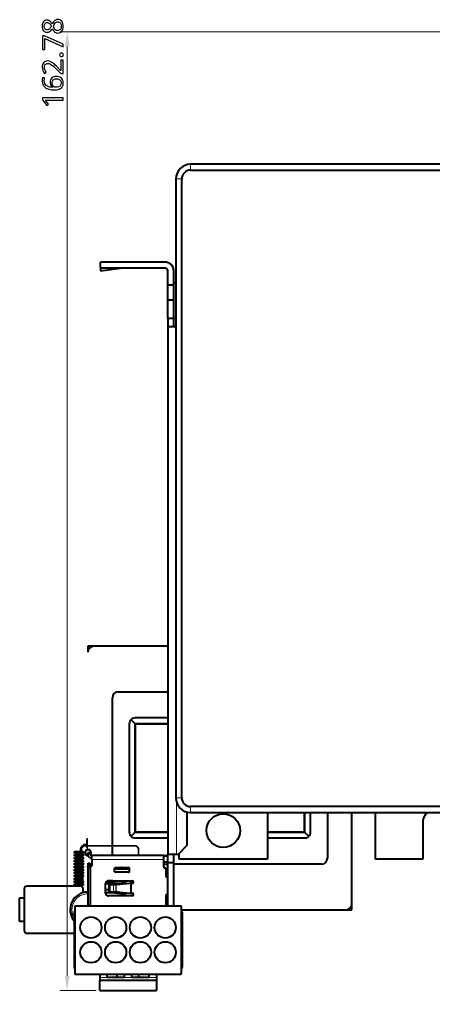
# Model space of a CAD drawing. Header units: millimetres. Extents: x 15 to 307, y 23 to 188.
# Drawn here: x 14.6 to 84.9, y 23.3 to 188.1 of the extents above; entities that cross this region are included whole.
import ezdxf

# ---------------------------------------------------------------- set-up
doc = ezdxf.new("R2010")
doc.units = ezdxf.units.MM
doc.header["$LTSCALE"] = 12.7
for name, color, linetype, lineweight in [('ANNOTATION_TEXT', 7, 'Continuous', 25), ('TANGENT_LINES', 7, 'Continuous', 15), ('Visible', 7, 'Continuous', 40)]:
    doc.layers.add(name, color=color, linetype=linetype, lineweight=lineweight)

msp = doc.modelspace()

# ---------------------------------------------------------------- linework, layer by layer
at = {"layer": 'ANNOTATION_TEXT', "color": 7, "lineweight": 13}
for p, q in [((134.71, 186.05), (21.48, 186.05)), ((22.73, 25.78), (22.73, 183.55)), ((27.63, 23.28), (21.48, 23.28))]:
    msp.add_line(p, q, dxfattribs=at)
at = {"layer": 'ANNOTATION_TEXT', "color": 7, "linetype": 'Continuous'}
for points in [[(18.5, 186.98), (18.51, 186.75), (18.55, 186.55), (18.55, 186.55), (18.62, 186.38), (18.72, 186.22), (18.72, 186.22), (18.84, 186.1), (18.99, 186.01), (18.99, 186.01), (19.15, 185.95), (19.32, 185.94), (19.32, 185.94), (19.46, 185.95), (19.58, 185.97), (19.58, 185.97), (19.7, 186.02), (19.81, 186.08), (19.81, 186.08), (19.91, 186.16), (20.02, 186.27), (20.11, 186.4), (20.21, 186.55), (20.21, 186.55), (20.3, 186.38), (20.39, 186.23), (20.5, 186.11), (20.61, 186), (20.61, 186), (20.73, 185.92), (20.86, 185.87), (20.86, 185.87), (21, 185.84), (21.14, 185.83), (21.14, 185.83), (21.36, 185.84), (21.54, 185.9), (21.54, 185.9), (21.7, 186), (21.84, 186.13), (21.84, 186.13), (21.94, 186.3), (22.02, 186.5), (22.02, 186.5), (22.06, 186.73), (22.08, 186.99), (22.08, 186.99), (22.06, 187.24), (22.01, 187.47), (22.01, 187.47), (21.93, 187.66), (21.82, 187.83), (21.82, 187.83), (21.68, 187.96), (21.52, 188.06), (21.52, 188.06), (21.33, 188.12), (21.13, 188.14), (21.13, 188.14), (20.99, 188.12), (20.86, 188.09), (20.86, 188.09), (20.73, 188.03), (20.61, 187.96), (20.61, 187.96), (20.5, 187.85), (20.4, 187.72), (20.29, 187.55), (20.19, 187.36), (20.19, 187.36), (20.09, 187.52), (20, 187.66), (19.9, 187.77), (19.8, 187.86), (19.8, 187.86), (19.69, 187.93), (19.58, 187.98), (19.58, 187.98), (19.46, 188.01), (19.33, 188.02), (19.33, 188.02), (19.14, 188.01), (18.98, 187.95), (18.98, 187.95), (18.84, 187.86), (18.72, 187.74), (18.72, 187.74), (18.62, 187.58), (18.55, 187.41), (18.55, 187.41), (18.51, 187.2), (18.5, 186.98), (18.5, 186.98)], [(18.84, 186.97), (18.85, 187.11), (18.88, 187.23), (18.88, 187.23), (18.92, 187.34), (18.98, 187.43), (18.98, 187.43), (19.05, 187.5), (19.14, 187.56), (19.14, 187.56), (19.23, 187.59), (19.35, 187.6), (19.35, 187.6), (19.45, 187.59), (19.55, 187.56), (19.55, 187.56), (19.64, 187.52), (19.72, 187.46), (19.72, 187.46), (19.8, 187.38), (19.88, 187.28), (19.95, 187.15), (20.02, 187), (20.02, 187), (19.96, 186.87), (19.91, 186.77), (19.86, 186.68), (19.82, 186.61), (19.82, 186.61), (19.72, 186.5), (19.61, 186.42), (19.61, 186.42), (19.49, 186.38), (19.35, 186.36), (19.35, 186.36), (19.24, 186.37), (19.14, 186.4), (19.14, 186.4), (19.05, 186.45), (18.98, 186.53), (18.98, 186.53), (18.92, 186.62), (18.88, 186.72), (18.88, 186.72), (18.85, 186.84), (18.84, 186.97), (18.84, 186.97)], [(21.15, 186.24), (21.03, 186.25), (20.92, 186.28), (20.92, 186.28), (20.81, 186.33), (20.71, 186.4), (20.71, 186.4), (20.63, 186.49), (20.54, 186.61), (20.46, 186.74), (20.39, 186.91), (20.39, 186.91), (20.47, 187.11), (20.55, 187.28), (20.64, 187.42), (20.72, 187.53), (20.72, 187.53), (20.82, 187.61), (20.92, 187.67), (20.92, 187.67), (21.02, 187.7), (21.13, 187.72), (21.13, 187.72), (21.27, 187.7), (21.39, 187.67), (21.39, 187.67), (21.49, 187.61), (21.58, 187.52), (21.58, 187.52), (21.65, 187.41), (21.7, 187.29), (21.7, 187.29), (21.73, 187.14), (21.74, 186.98), (21.74, 186.98), (21.73, 186.82), (21.7, 186.67), (21.7, 186.67), (21.65, 186.55), (21.58, 186.44), (21.58, 186.44), (21.49, 186.35), (21.39, 186.29), (21.39, 186.29), (21.28, 186.26), (21.15, 186.24), (21.15, 186.24)], [(22.03, 183.46), (22.03, 183.93), (18.88, 185.35), (18.55, 185.35), (18.55, 183.01), (18.94, 183.01), (18.94, 184.89), (22.03, 183.46)], [(21.77, 181.84), (21.91, 181.86), (21.91, 181.86), (21.96, 181.88), (22.01, 181.91), (22.01, 181.91), (22.05, 181.96), (22.08, 182.01), (22.08, 182.01), (22.1, 182.13), (22.1, 182.13), (22.08, 182.26), (22.08, 182.26), (22.05, 182.32), (22.01, 182.36), (22.01, 182.36), (21.91, 182.42), (21.91, 182.42), (21.77, 182.44), (21.77, 182.44), (21.69, 182.44), (21.63, 182.42), (21.63, 182.42), (21.53, 182.36), (21.53, 182.36), (21.46, 182.26), (21.46, 182.26), (21.44, 182.13), (21.44, 182.13), (21.46, 182.01), (21.46, 182.01), (21.53, 181.91), (21.53, 181.91), (21.63, 181.86), (21.63, 181.86), (21.77, 181.84), (21.77, 181.84)], [(22.03, 181.23), (21.64, 181.23), (21.64, 179.47), (21.62, 179.47), (20.9, 180.2), (20.72, 180.38), (20.56, 180.54), (20.42, 180.66), (20.3, 180.76), (20.3, 180.76), (20.08, 180.9), (19.87, 181.01), (19.87, 181.01), (19.65, 181.07), (19.42, 181.09), (19.42, 181.09), (19.22, 181.07), (19.04, 181.02), (19.04, 181.02), (18.88, 180.93), (18.75, 180.81), (18.75, 180.81), (18.64, 180.65), (18.56, 180.47), (18.56, 180.47), (18.51, 180.27), (18.5, 180.04), (18.5, 180.04), (18.52, 179.75), (18.6, 179.48), (18.6, 179.48), (18.73, 179.22), (18.91, 178.97), (18.91, 178.97), (19.19, 179.2), (19.11, 179.31), (19.03, 179.43), (18.98, 179.53), (18.93, 179.63), (18.93, 179.63), (18.88, 179.83), (18.86, 180.04), (18.86, 180.04), (18.87, 180.17), (18.9, 180.29), (18.9, 180.29), (18.95, 180.4), (19.02, 180.49), (19.02, 180.49), (19.1, 180.56), (19.2, 180.61), (19.2, 180.61), (19.32, 180.64), (19.45, 180.65), (19.45, 180.65), (19.64, 180.63), (19.81, 180.58), (19.81, 180.58), (19.98, 180.5), (20.15, 180.39), (20.15, 180.39), (20.26, 180.3), (20.39, 180.18), (20.56, 180.03), (20.75, 179.84), (20.75, 179.84), (21.67, 178.93), (22.03, 178.93), (22.03, 181.23)], [(20.54, 176.17), (20.77, 176.18), (20.99, 176.21), (21.19, 176.25), (21.37, 176.32), (21.37, 176.32), (21.53, 176.4), (21.68, 176.49), (21.68, 176.49), (21.8, 176.6), (21.9, 176.73), (21.9, 176.73), (21.98, 176.87), (22.03, 177.02), (22.03, 177.02), (22.07, 177.18), (22.08, 177.36), (22.08, 177.36), (22.06, 177.6), (22, 177.81), (22, 177.81), (21.9, 178), (21.76, 178.17), (21.76, 178.17), (21.59, 178.3), (21.39, 178.39), (21.39, 178.39), (21.17, 178.45), (20.91, 178.47), (20.91, 178.47), (20.68, 178.45), (20.47, 178.4), (20.47, 178.4), (20.29, 178.31), (20.14, 178.2), (20.14, 178.2), (20.01, 178.05), (19.92, 177.87), (19.92, 177.87), (19.87, 177.68), (19.85, 177.45), (19.85, 177.45), (19.86, 177.32), (19.88, 177.19), (19.91, 177.07), (19.95, 176.97), (19.95, 176.97), (20.01, 176.87), (20.08, 176.78), (20.08, 176.78), (20.16, 176.7), (20.26, 176.63), (20.26, 176.63), (20.26, 176.6), (20.08, 176.61), (19.92, 176.63), (19.77, 176.66), (19.63, 176.7), (19.63, 176.7), (19.5, 176.74), (19.38, 176.79), (19.28, 176.86), (19.19, 176.92), (19.19, 176.92), (19.04, 177.09), (18.93, 177.28), (18.93, 177.28), (18.87, 177.51), (18.85, 177.78), (18.85, 177.78), (18.86, 178), (18.91, 178.2), (18.91, 178.2), (18.54, 178.2), (18.52, 178.11), (18.51, 178.01), (18.5, 177.9), (18.5, 177.77), (18.5, 177.77), (18.5, 177.57), (18.53, 177.39), (18.57, 177.22), (18.62, 177.07), (18.62, 177.07), (18.7, 176.92), (18.78, 176.79), (18.89, 176.67), (19.01, 176.57), (19.01, 176.57), (19.14, 176.48), (19.3, 176.39), (19.46, 176.33), (19.65, 176.27), (19.65, 176.27), (19.85, 176.23), (20.06, 176.2), (20.29, 176.18), (20.54, 176.17), (20.54, 176.17)], [(21.72, 177.35), (21.71, 177.25), (21.69, 177.15), (21.69, 177.15), (21.65, 177.05), (21.6, 176.97), (21.6, 176.97), (21.53, 176.88), (21.46, 176.81), (21.46, 176.81), (21.37, 176.75), (21.27, 176.7), (21.27, 176.7), (21.06, 176.63), (20.82, 176.61), (20.82, 176.61), (20.66, 176.63), (20.66, 176.63), (20.51, 176.71), (20.51, 176.71), (20.37, 176.83), (20.27, 176.98), (20.27, 176.98), (20.21, 177.17), (20.19, 177.37), (20.19, 177.37), (20.2, 177.52), (20.23, 177.65), (20.23, 177.65), (20.29, 177.77), (20.37, 177.87), (20.37, 177.87), (20.48, 177.94), (20.6, 178), (20.6, 178), (20.74, 178.03), (20.91, 178.04), (20.91, 178.04), (21.09, 178.03), (21.25, 178), (21.25, 178), (21.39, 177.94), (21.51, 177.86), (21.51, 177.86), (21.6, 177.76), (21.67, 177.64), (21.67, 177.64), (21.71, 177.51), (21.72, 177.35), (21.72, 177.35)], [(22.03, 174.84), (18.55, 174.84), (18.55, 174.49), (19.28, 173.54), (19.57, 173.77), (19.34, 174.05), (19.13, 174.3), (19.13, 174.3), (18.99, 174.44), (18.99, 174.44), (19.28, 174.43), (19.59, 174.42), (19.59, 174.42), (22.03, 174.42), (22.03, 174.84)]]:
    msp.add_lwpolyline(points, close=True, dxfattribs=at)
at = {"layer": 'ANNOTATION_TEXT', "color": 7}
for points in [[(23.14, 183.55), (22.31, 183.55), (22.73, 186.05)], [(22.31, 25.78), (23.14, 25.78), (22.73, 23.28)]]:
    msp.add_solid(points, dxfattribs=at)
at = {"layer": 'TANGENT_LINES'}
for p, q in [((43.67, 163.55), (43.67, 162.55)), ((41.17, 161.05), (42.17, 161.05)), ((41.17, 56), (42.17, 56)), ((41.3, 46.46), (41.3, 55.22)), ((43.67, 53.5), (43.67, 54.5)), ((25.35, 47.85), (25.15, 47.64)), ((25.35, 47.85), (25.35, 47.86)), ((25.42, 47.78), (25.35, 47.85)), ((25.69, 47.99), (25.69, 48)), ((25.69, 47.89), (25.69, 47.99)), ((26.24, 47.99), (25.69, 47.99)), ((25.69, 47.89), (34.28, 47.89)), ((25.69, 47.79), (25.69, 47.89)), ((26.13, 48.14), (26.11, 48.14)), ((26.13, 49.02), (26.13, 48.61)), ((26.13, 48.61), (26.24, 48.61)), ((26.13, 48.61), (26.13, 48.43)), ((26.13, 48.43), (26.24, 48.43)), ((26.13, 48.43), (26.13, 48.33)), ((26.13, 48.33), (26.24, 48.33)), ((26.13, 48.33), (26.13, 48.14)), ((26.13, 48.14), (26.24, 48.14)), ((26.13, 48.14), (26.13, 47.46)), ((34.28, 47.89), (34.28, 47.99)), ((34.28, 47.79), (34.28, 47.89)), ((34.55, 47.78), (34.62, 47.85)), ((24.39, 46.86), (23.98, 46.86)), ((23.98, 46.65), (24.39, 46.65)), ((24.39, 46.36), (23.98, 46.36)), ((24.39, 46.65), (24.39, 46.86)), ((24.57, 46.86), (24.39, 46.86)), ((24.39, 46.65), (24.57, 46.65)), ((24.39, 46.15), (24.39, 46.36)), ((24.57, 46.36), (24.39, 46.36)), ((24.66, 46.86), (24.57, 46.86)), ((24.57, 46.65), (24.57, 46.86)), ((24.57, 46.65), (24.66, 46.65)), ((24.57, 46.15), (24.57, 46.36)), ((24.66, 46.36), (24.57, 46.36)), ((24.66, 46.65), (24.66, 46.86)), ((24.86, 46.86), (24.66, 46.86)), ((24.66, 46.65), (24.86, 46.65)), ((24.66, 46.15), (24.66, 46.36)), ((24.86, 46.36), (24.66, 46.36)), ((24.86, 46.88), (24.86, 46.86)), ((25.51, 46.86), (24.86, 46.86)), ((24.86, 46.65), (24.86, 46.86)), ((24.86, 46.65), (25.51, 46.65)), ((24.86, 46.65), (24.86, 46.63)), ((24.86, 46.38), (24.86, 46.36)), ((24.86, 46.15), (24.86, 46.36)), ((25.51, 46.36), (24.86, 46.36)), ((25.01, 47.3), (25, 47.3)), ((25.01, 47.3), (25.01, 41)), ((25.1, 47.3), (25.01, 47.3)), ((25.1, 40.98), (25.1, 47.3)), ((25.2, 47.3), (25.1, 47.3)), ((25.15, 47.64), (25.14, 47.65)), ((25.22, 47.57), (25.15, 47.64)), ((25.2, 47.3), (25.2, 40.92)), ((25.22, 47.57), (25.42, 47.78)), ((25.29, 47.5), (25.22, 47.57)), ((25.49, 47.71), (25.29, 47.5)), ((25.49, 47.71), (25.42, 47.78)), ((34.28, 47.79), (25.69, 47.79)), ((26.64, 46.37), (26.24, 46.37)), ((34.55, 47.78), (34.48, 47.71)), ((34.69, 47.5), (34.48, 47.71)), ((34.55, 47.78), (34.76, 47.57)), ((34.76, 47.57), (34.69, 47.5)), ((34.76, 47.57), (34.83, 47.64)), ((34.77, 46.21), (34.77, 47.3)), ((34.87, 47.3), (34.77, 47.3)), ((34.87, 47.3), (34.97, 47.3)), ((34.87, 47.3), (34.87, 46.21)), ((23.98, 46.15), (24.39, 46.15)), ((24.39, 45.86), (23.98, 45.86)), ((23.98, 45.65), (24.39, 45.65)), ((24.39, 45.36), (23.98, 45.36)), ((23.98, 45.15), (24.39, 45.15)), ((24.39, 44.86), (23.98, 44.86)), ((23.98, 44.65), (24.39, 44.65)), ((24.39, 46.15), (24.57, 46.15)), ((24.39, 45.65), (24.39, 45.86)), ((24.57, 45.86), (24.39, 45.86)), ((24.39, 45.65), (24.57, 45.65)), ((24.39, 45.15), (24.39, 45.36)), ((24.57, 45.36), (24.39, 45.36)), ((24.39, 45.15), (24.57, 45.15)), ((24.39, 44.65), (24.39, 44.86)), ((24.57, 44.86), (24.39, 44.86)), ((24.39, 44.65), (24.57, 44.65)), ((24.57, 46.15), (24.66, 46.15)), ((24.66, 45.86), (24.57, 45.86)), ((24.57, 45.65), (24.57, 45.86)), ((24.57, 45.65), (24.66, 45.65)), ((24.57, 45.15), (24.57, 45.36)), ((24.66, 45.36), (24.57, 45.36)), ((24.57, 45.15), (24.66, 45.15)), ((24.66, 44.86), (24.57, 44.86)), ((24.57, 44.65), (24.57, 44.86)), ((24.57, 44.65), (24.66, 44.65)), ((24.66, 46.15), (24.86, 46.15)), ((24.66, 45.65), (24.66, 45.86)), ((24.86, 45.86), (24.66, 45.86)), ((24.66, 45.65), (24.86, 45.65)), ((24.66, 45.15), (24.66, 45.36)), ((24.86, 45.36), (24.66, 45.36)), ((24.66, 45.15), (24.86, 45.15)), ((24.66, 44.65), (24.66, 44.86)), ((24.86, 44.86), (24.66, 44.86)), ((24.66, 44.65), (24.86, 44.65)), ((24.86, 46.15), (25.51, 46.15)), ((24.86, 46.15), (24.86, 46.13)), ((24.86, 45.88), (24.86, 45.86)), ((24.86, 45.65), (24.86, 45.86)), ((25.51, 45.86), (24.86, 45.86)), ((24.86, 45.65), (25.51, 45.65)), ((24.86, 45.65), (24.86, 45.63)), ((24.86, 45.38), (24.86, 45.36)), ((24.86, 45.15), (24.86, 45.36)), ((25.51, 45.36), (24.86, 45.36)), ((24.86, 45.15), (25.51, 45.15)), ((24.86, 45.15), (24.86, 45.13)), ((24.86, 44.88), (24.86, 44.86)), ((24.86, 44.65), (24.86, 44.86)), ((25.51, 44.86), (24.86, 44.86)), ((24.86, 44.65), (25.51, 44.65)), ((24.86, 44.65), (24.86, 44.63)), ((26.94, 44.79), (26.27, 44.79)), ((39.13, 45.51), (26.94, 45.51)), ((24.39, 44.36), (23.98, 44.36)), ((23.98, 44.15), (24.39, 44.15)), ((24.39, 43.86), (23.98, 43.86)), ((23.98, 43.65), (24.39, 43.65)), ((24.39, 43.36), (23.98, 43.36)), ((23.98, 43.15), (24.39, 43.15)), ((24.39, 42.86), (23.98, 42.86)), ((24.39, 44.15), (24.39, 44.36)), ((24.57, 44.36), (24.39, 44.36)), ((24.39, 44.15), (24.57, 44.15)), ((24.39, 43.65), (24.39, 43.86)), ((24.57, 43.86), (24.39, 43.86)), ((24.39, 43.65), (24.57, 43.65)), ((24.39, 43.15), (24.39, 43.36)), ((24.57, 43.36), (24.39, 43.36)), ((24.39, 43.15), (24.57, 43.15)), ((24.39, 42.65), (24.39, 42.86)), ((24.57, 42.86), (24.39, 42.86)), ((24.94, 44.47), (24.53, 44.47)), ((24.57, 44.15), (24.57, 44.36)), ((24.66, 44.36), (24.57, 44.36)), ((24.57, 44.15), (24.66, 44.15)), ((24.57, 43.65), (24.57, 43.86)), ((24.66, 43.86), (24.57, 43.86)), ((24.57, 43.65), (24.66, 43.65)), ((24.57, 43.15), (24.57, 43.36)), ((24.66, 43.36), (24.57, 43.36)), ((24.57, 43.15), (24.66, 43.15)), ((24.66, 42.86), (24.57, 42.86)), ((24.57, 42.65), (24.57, 42.86)), ((24.66, 44.15), (24.66, 44.36)), ((24.86, 44.36), (24.66, 44.36)), ((24.66, 44.15), (24.86, 44.15)), ((24.66, 43.65), (24.66, 43.86)), ((24.86, 43.86), (24.66, 43.86)), ((24.66, 43.65), (24.86, 43.65)), ((24.66, 43.15), (24.66, 43.36)), ((24.86, 43.36), (24.66, 43.36)), ((24.66, 43.15), (24.86, 43.15)), ((24.66, 42.65), (24.66, 42.86)), ((24.86, 42.86), (24.66, 42.86)), ((24.86, 44.38), (24.86, 44.36)), ((24.86, 44.15), (24.86, 44.36)), ((25.51, 44.36), (24.86, 44.36)), ((24.86, 44.15), (25.51, 44.15)), ((24.86, 44.15), (24.86, 44.13)), ((24.86, 43.88), (24.86, 43.86)), ((24.86, 43.65), (24.86, 43.86)), ((25.51, 43.86), (24.86, 43.86)), ((24.86, 43.65), (25.51, 43.65)), ((24.86, 43.65), (24.86, 43.63)), ((24.86, 43.38), (24.86, 43.36)), ((24.86, 43.15), (24.86, 43.36)), ((25.51, 43.36), (24.86, 43.36)), ((24.86, 43.15), (25.51, 43.15)), ((24.86, 43.15), (24.86, 43.13)), ((24.86, 42.88), (24.86, 42.86)), ((24.86, 42.65), (24.86, 42.86)), ((25.51, 42.86), (24.86, 42.86)), ((25, 44.47), (24.94, 44.47)), ((24.94, 44.38), (24.94, 44.47)), ((24.94, 43.38), (24.94, 43.63)), ((26.24, 44.11), (26.64, 44.11)), ((26.74, 44.41), (26.74, 37.68)), ((32.32, 43.92), (32.32, 44.16)), ((23.98, 42.65), (24.39, 42.65)), ((24.39, 42.36), (23.98, 42.36)), ((23.98, 42.15), (24.39, 42.15)), ((24.39, 41.86), (23.98, 41.86)), ((23.98, 41.65), (24.39, 41.65)), ((24.39, 41.36), (23.98, 41.36)), ((24.39, 42.65), (24.57, 42.65)), ((24.39, 42.15), (24.39, 42.36)), ((24.57, 42.36), (24.39, 42.36)), ((24.39, 42.15), (24.57, 42.15)), ((24.39, 41.65), (24.39, 41.86)), ((24.57, 41.86), (24.39, 41.86)), ((24.39, 41.65), (24.57, 41.65)), ((24.39, 41.15), (24.39, 41.36)), ((24.57, 41.36), (24.39, 41.36)), ((24.53, 42.54), (24.94, 42.54)), ((24.94, 42.07), (24.53, 42.07)), ((24.57, 42.65), (24.66, 42.65)), ((24.66, 42.36), (24.57, 42.36)), ((24.57, 42.15), (24.57, 42.36)), ((24.57, 42.15), (24.66, 42.15)), ((24.66, 41.86), (24.57, 41.86)), ((24.57, 41.65), (24.57, 41.86)), ((24.57, 41.65), (24.66, 41.65)), ((24.66, 41.36), (24.57, 41.36)), ((24.57, 41.15), (24.57, 41.36)), ((24.66, 42.65), (24.86, 42.65)), ((24.66, 42.15), (24.66, 42.36)), ((24.86, 42.36), (24.66, 42.36)), ((24.66, 42.15), (24.86, 42.15)), ((24.66, 41.65), (24.66, 41.86)), ((24.86, 41.86), (24.66, 41.86)), ((24.66, 41.65), (24.86, 41.65)), ((24.66, 41.15), (24.66, 41.36)), ((24.86, 41.36), (24.66, 41.36)), ((24.86, 42.65), (25.51, 42.65)), ((24.86, 42.65), (24.86, 42.63)), ((24.86, 42.38), (24.86, 42.36)), ((24.86, 42.15), (24.86, 42.36)), ((25.51, 42.36), (24.86, 42.36)), ((24.86, 42.15), (25.51, 42.15)), ((24.86, 42.15), (24.86, 42.13)), ((24.86, 41.88), (24.86, 41.86)), ((24.86, 41.65), (24.86, 41.86)), ((25.51, 41.86), (24.86, 41.86)), ((24.86, 41.65), (25.51, 41.65)), ((24.86, 41.65), (24.86, 41.63)), ((24.86, 41.38), (24.86, 41.36)), ((24.86, 41.15), (24.86, 41.36)), ((25.51, 41.36), (24.86, 41.36)), ((24.94, 42.54), (24.94, 42.63)), ((24.94, 42.54), (25, 42.54)), ((25, 42.07), (24.94, 42.07)), ((24.94, 41.88), (24.94, 42.07)), ((29.27, 41.42), (29.27, 40.42)), ((30.59, 40.04), (30.59, 41.24)), ((30.96, 41.24), (30.96, 40.04)), ((31.05, 41.25), (31.05, 40.04)), ((23.98, 41.15), (24.39, 41.15)), ((24.39, 41.15), (24.57, 41.15)), ((24.57, 41.15), (24.66, 41.15)), ((24.66, 41.15), (24.86, 41.15)), ((24.86, 41.15), (25.51, 41.15)), ((24.86, 41.15), (24.86, 41.13)), ((24.94, 41.01), (24.94, 41.13)), ((31.08, 40.03), (31.08, 40.04)), ((29.46, 25.51), (28.26, 25.51)), ((33.66, 25.51), (32.46, 25.51)), ((37.86, 25.51), (36.66, 25.51))]:
    msp.add_line(p, q, dxfattribs=at)
for centre, radius, start, end in [((25.69, 47.51), 0.482, 90, 135), ((25.49, 47.3), 0.482, 135, 180), ((26.24, 37.01), 2.7, 90, 210.3787)]:
    msp.add_arc(centre, radius, start, end, dxfattribs=at)
for centre, major_axis, ratio, start_param, end_param in [((26.13, 48.61), (0.02, 0), 0.087156, 1.570796, 3.141593), ((26.13, 48.41), (0.02, 0), 0.976671, 1.570796, 3.141593), ((26.13, 48.31), (0.02, 0), 0.976671, 1.570796, 3.141593), ((24.39, 46.86), (0, 0.02), 0.087156, 0, 1.570796), ((24.39, 46.65), (0, 0.02), 0.087156, 1.570796, 3.141593), ((24.39, 46.36), (0, 0.02), 0.087156, 0, 1.570796), ((24.58, 46.86), (0, 0.02), 0.976671, 0, 1.570796), ((24.58, 46.65), (0, 0.02), 0.976671, 1.570796, 3.141593), ((24.58, 46.36), (0, 0.02), 0.976671, 0, 1.570796), ((24.68, 46.86), (0, 0.02), 0.976671, 0, 1.570796), ((24.68, 46.65), (0, 0.02), 0.976671, 1.570796, 3.141593), ((24.68, 46.36), (0, 0.02), 0.976671, 0, 1.570796), ((24.39, 46.15), (0, 0.02), 0.087156, 1.570796, 3.141593), ((24.39, 45.86), (0, 0.02), 0.087156, 0, 1.570796), ((24.39, 45.65), (0, 0.02), 0.087156, 1.570796, 3.141593), ((24.39, 45.36), (0, 0.02), 0.087156, 0, 1.570796), ((24.39, 45.15), (0, 0.02), 0.087156, 1.570796, 3.141593), ((24.39, 44.86), (0, 0.02), 0.087156, 0, 1.570796), ((24.39, 44.65), (0, 0.02), 0.087156, 1.570796, 3.141593), ((24.58, 46.15), (0, 0.02), 0.976671, 1.570796, 3.141593), ((24.58, 45.86), (0, 0.02), 0.976671, 0, 1.570796), ((24.58, 45.65), (0, 0.02), 0.976671, 1.570796, 3.141593), ((24.58, 45.36), (0, 0.02), 0.976671, 0, 1.570796), ((24.58, 45.15), (0, 0.02), 0.976671, 1.570796, 3.141593), ((24.58, 44.86), (0, 0.02), 0.976671, 0, 1.570796), ((24.58, 44.65), (0, 0.02), 0.976671, 1.570796, 3.141593), ((24.68, 46.15), (0, 0.02), 0.976671, 1.570796, 3.141593), ((24.68, 45.86), (0, 0.02), 0.976671, 0, 1.570796), ((24.68, 45.65), (0, 0.02), 0.976671, 1.570796, 3.141593), ((24.68, 45.36), (0, 0.02), 0.976671, 0, 1.570796), ((24.68, 45.15), (0, 0.02), 0.976671, 1.570796, 3.141593), ((24.68, 44.86), (0, 0.02), 0.976671, 0, 1.570796), ((24.68, 44.65), (0, 0.02), 0.976671, 1.570796, 3.141593), ((24.39, 44.36), (0, 0.02), 0.087156, 0, 1.570796), ((24.39, 44.15), (0, 0.02), 0.087156, 1.570796, 3.141593), ((24.39, 43.86), (0, 0.02), 0.087156, 0, 1.570796), ((24.39, 43.65), (0, 0.02), 0.087156, 1.570796, 3.141593), ((24.39, 43.36), (0, 0.02), 0.087156, 0, 1.570796), ((24.39, 43.15), (0, 0.02), 0.087156, 1.570796, 3.141593), ((24.39, 42.86), (0, 0.02), 0.087156, 0, 1.570796), ((24.58, 44.36), (0, 0.02), 0.976671, 0, 1.570796), ((24.58, 44.15), (0, 0.02), 0.976671, 1.570796, 3.141593), ((24.58, 43.86), (0, 0.02), 0.976671, 0, 1.570796), ((24.58, 43.65), (0, 0.02), 0.976671, 1.570796, 3.141593), ((24.58, 43.36), (0, 0.02), 0.976671, 0, 1.570796), ((24.58, 43.15), (0, 0.02), 0.976671, 1.570796, 3.141593), ((24.58, 42.86), (0, 0.02), 0.976671, 0, 1.570796), ((24.68, 44.36), (0, 0.02), 0.976671, 0, 1.570796), ((24.68, 44.15), (0, 0.02), 0.976671, 1.570796, 3.141593), ((24.68, 43.86), (0, 0.02), 0.976671, 0, 1.570796), ((24.68, 43.65), (0, 0.02), 0.976671, 1.570796, 3.141593), ((24.68, 43.36), (0, 0.02), 0.976671, 0, 1.570796), ((24.68, 43.15), (0, 0.02), 0.976671, 1.570796, 3.141593), ((24.68, 42.86), (0, 0.02), 0.976671, 0, 1.570796), ((24.94, 44.47), (0, 0.02), 0.087156, 0, 1.570796), ((24.94, 44.14), (0, 0.02), 0.087156, 2.094395, 3.141593), ((24.94, 42.87), (0, 0.02), 0.087156, 0, 1.047198), ((24.39, 42.65), (0, 0.02), 0.087156, 1.570796, 3.141593), ((24.39, 42.36), (0, 0.02), 0.087156, 0, 1.570796), ((24.39, 42.15), (0, 0.02), 0.087156, 1.570796, 3.141593), ((24.39, 41.86), (0, 0.02), 0.087156, 0, 1.570796), ((24.39, 41.65), (0, 0.02), 0.087156, 1.570796, 3.141593), ((24.39, 41.36), (0, 0.02), 0.087156, 0, 1.570796), ((24.58, 42.65), (0, 0.02), 0.976671, 1.570796, 3.141593), ((24.58, 42.36), (0, 0.02), 0.976671, 0, 1.570796), ((24.58, 42.15), (0, 0.02), 0.976671, 1.570796, 3.141593), ((24.58, 41.86), (0, 0.02), 0.976671, 0, 1.570796), ((24.58, 41.65), (0, 0.02), 0.976671, 1.570796, 3.141593), ((24.58, 41.36), (0, 0.02), 0.976671, 0, 1.570796), ((24.68, 42.65), (0, 0.02), 0.976671, 1.570796, 3.141593), ((24.68, 42.36), (0, 0.02), 0.976671, 0, 1.570796), ((24.68, 42.15), (0, 0.02), 0.976671, 1.570796, 3.141593), ((24.68, 41.86), (0, 0.02), 0.976671, 0, 1.570796), ((24.68, 41.65), (0, 0.02), 0.976671, 1.570796, 3.141593), ((24.68, 41.36), (0, 0.02), 0.976671, 0, 1.570796), ((24.94, 42.54), (0, 0.02), 0.087156, 1.570796, 3.141593), ((24.94, 42.07), (0, 0.02), 0.087156, 0, 1.570796), ((24.39, 41.15), (0, 0.02), 0.087156, 1.570796, 3.141593), ((24.58, 41.15), (0, 0.02), 0.976671, 1.570796, 3.141593), ((24.68, 41.15), (0, 0.02), 0.976671, 1.570796, 3.141593)]:
    msp.add_ellipse(centre, major_axis=major_axis, ratio=ratio, start_param=start_param, end_param=end_param, dxfattribs=at)
for points, knots in [([(25.42, 47.78), (25.43, 47.79), (25.46, 47.81), (25.52, 47.86), (25.65, 47.89), (25.68, 47.89), (25.69, 47.89)], [0, 0, 0, 0, 0.203569, 0.469058, 0.804642, 1, 1, 1, 1]), ([(34.28, 47.89), (34.29, 47.89), (34.33, 47.89), (34.41, 47.88), (34.52, 47.81), (34.54, 47.79), (34.55, 47.78)], [0, 0, 0, 0, 0.203569, 0.469058, 0.804642, 1, 1, 1, 1]), ([(25.1, 47.3), (25.11, 47.32), (25.11, 47.35), (25.12, 47.43), (25.18, 47.54), (25.21, 47.56), (25.22, 47.57)], [0, 0, 0, 0, 0.203569, 0.469058, 0.804642, 1, 1, 1, 1]), ([(25.29, 47.5), (25.28, 47.5), (25.26, 47.48), (25.21, 47.4), (25.2, 47.34), (25.2, 47.31), (25.2, 47.3)], [0, 0, 0, 0, 0.195358, 0.530942, 0.796431, 1, 1, 1, 1]), ([(25.69, 47.79), (25.68, 47.79), (25.66, 47.79), (25.57, 47.77), (25.52, 47.74), (25.5, 47.72), (25.49, 47.71)], [0, 0, 0, 0, 0.195358, 0.530942, 0.796431, 1, 1, 1, 1]), ([(34.48, 47.71), (34.47, 47.72), (34.46, 47.73), (34.37, 47.78), (34.32, 47.79), (34.29, 47.79), (34.28, 47.79)], [0, 0, 0, 0, 0.195358, 0.530942, 0.796431, 1, 1, 1, 1]), ([(34.77, 47.3), (34.77, 47.33), (34.76, 47.37), (34.75, 47.43), (34.71, 47.48), (34.69, 47.5)], [0, 0, 0, 0, 0.321276, 0.621852, 1, 1, 1, 1]), ([(34.76, 47.57), (34.79, 47.54), (34.84, 47.47), (34.86, 47.39), (34.87, 47.33), (34.87, 47.3)], [0, 0, 0, 0, 0.378148, 0.678724, 1, 1, 1, 1])]:
    msp.add_open_spline(points, degree=3, knots=knots, dxfattribs=at)
at = {"layer": 'Visible'}
for p, q in [((109.05, 163.55), (43.67, 163.55)), ((43.67, 162.55), (109.05, 162.55)), ((41.17, 161.05), (41.17, 56)), ((42.17, 56), (42.17, 161.05)), ((39.3, 146.95), (28.37, 146.95)), ((28.37, 145.95), (28.37, 146.95)), ((28.37, 145.95), (28.37, 145.44)), ((28.37, 145.44), (32.18, 145.95)), ((28.37, 145.95), (39.3, 145.95)), ((39.8, 143.01), (39.8, 145.45)), ((40.8, 143.01), (40.8, 145.45)), ((40.8, 143.01), (39.8, 143.01)), ((39.8, 140.47), (39.8, 143.01)), ((41.17, 143.39), (40.8, 143.39)), ((40.8, 140.47), (40.8, 143.01)), ((40.8, 140.47), (39.8, 140.47)), ((39.8, 137.44), (39.8, 140.47)), ((40.8, 137.44), (40.8, 140.47)), ((39.8, 137.44), (40.8, 137.44)), ((39.8, 137.44), (39.8, 135.98)), ((40.8, 137.44), (41.17, 137.44)), ((40.8, 135.98), (40.8, 137.44)), ((39.8, 135.98), (39.8, 46.42)), ((41.17, 135.94), (39.82, 135.94)), ((26.24, 81.72), (26.24, 80.72)), ((27.24, 81.72), (26.24, 81.72)), ((39.8, 81.72), (27.24, 81.72)), ((30.4, 46.21), (30.4, 72.99)), ((31.4, 73.99), (39.8, 73.99)), ((34.26, 68.55), (33.56, 69.26)), ((39.8, 69.55), (34.26, 69.55)), ((33.26, 68.55), (33.26, 50.18)), ((34.26, 68.55), (39.8, 68.55)), ((34.26, 50.18), (34.26, 68.55)), ((39.8, 68.55), (34.26, 68.55)), ((34.26, 68.55), (34.26, 50.18)), ((109.05, 54.5), (43.67, 54.5)), ((43.1, 47.96), (43.1, 53.57)), ((43.67, 53.5), (109.05, 53.5)), ((56.7, 53.5), (56.7, 45.59)), ((63.01, 53.5), (63.01, 50.18)), ((63.01, 50.18), (63.01, 53.5)), ((64.01, 50.18), (64.01, 53.5)), ((66.87, 53.5), (66.87, 45.74)), ((71.04, 38.01), (71.04, 53.5)), ((75.05, 45.59), (75.05, 53.5)), ((83.05, 52.01), (83.05, 45.59)), ((34.26, 50.18), (33.56, 49.47)), ((39.8, 50.18), (34.26, 50.18)), ((34.26, 50.18), (39.8, 50.18)), ((63.01, 50.18), (56.7, 50.18)), ((56.7, 50.18), (63.01, 50.18)), ((63.01, 50.18), (63.72, 49.47)), ((25.35, 47.86), (25.14, 47.65)), ((26.11, 48), (25.69, 48)), ((26.11, 48.61), (26.11, 49.02)), ((26.11, 48.41), (26.11, 48.61)), ((26.11, 48.31), (26.11, 48.41)), ((26.11, 48.14), (26.11, 48.31)), ((26.11, 47.46), (26.11, 48.14)), ((26.13, 49.02), (26.24, 49.02)), ((34.26, 49.18), (39.8, 49.18)), ((43.1, 47.96), (41.6, 46.46)), ((56.7, 49.18), (63.01, 49.18)), ((23.98, 46.88), (24.39, 46.88)), ((23.98, 46.65), (23.98, 46.86)), ((24.39, 46.63), (23.98, 46.63)), ((23.98, 46.38), (24.39, 46.38)), ((23.98, 46.15), (23.98, 46.36)), ((24.39, 46.88), (24.58, 46.88)), ((24.58, 46.63), (24.39, 46.63)), ((24.39, 46.38), (24.58, 46.38)), ((24.58, 46.88), (24.68, 46.88)), ((24.68, 46.63), (24.58, 46.63)), ((24.58, 46.38), (24.68, 46.38)), ((24.68, 46.88), (24.86, 46.88)), ((24.86, 46.63), (24.68, 46.63)), ((24.68, 46.38), (24.86, 46.38)), ((24.86, 46.88), (25.51, 46.88)), ((25.51, 46.63), (24.86, 46.63)), ((24.86, 46.38), (25.51, 46.38)), ((25, 47.3), (25, 46.88)), ((25, 46.63), (25, 46.38)), ((25.51, 46.86), (25.51, 46.88)), ((25.51, 46.65), (25.51, 46.86)), ((25.51, 46.63), (25.51, 46.65)), ((25.51, 46.36), (25.51, 46.38)), ((25.51, 46.15), (25.51, 46.36)), ((26.11, 47.46), (26.13, 47.46)), ((26.13, 47.46), (26.24, 47.46)), ((26.64, 46.65), (26.24, 46.65)), ((26.24, 46.37), (26.24, 46.65)), ((26.24, 46.31), (26.24, 46.37)), ((26.64, 46.65), (26.64, 46.37)), ((26.64, 46.37), (26.64, 46.31)), ((26.94, 46.21), (26.74, 46.21)), ((39.13, 46.21), (26.94, 46.21)), ((26.94, 45.51), (26.94, 46.21)), ((39.13, 46.21), (39.8, 46.21)), ((39.13, 45.51), (39.13, 46.21)), ((39.8, 44.96), (39.8, 46.42)), ((39.82, 46.46), (41.3, 46.46)), ((40.8, 44.96), (40.8, 46.42)), ((41.3, 46.46), (41.6, 46.46)), ((41.7, 45.59), (41.7, 46.56)), ((24.39, 46.13), (23.98, 46.13)), ((23.98, 45.88), (24.39, 45.88)), ((23.98, 45.65), (23.98, 45.86)), ((24.39, 45.63), (23.98, 45.63)), ((23.98, 45.38), (24.39, 45.38)), ((23.98, 45.15), (23.98, 45.36)), ((24.39, 45.13), (23.98, 45.13)), ((23.98, 44.88), (24.39, 44.88)), ((23.98, 44.65), (23.98, 44.86)), ((24.39, 44.63), (23.98, 44.63)), ((24.58, 46.13), (24.39, 46.13)), ((24.39, 45.88), (24.58, 45.88)), ((24.58, 45.63), (24.39, 45.63)), ((24.39, 45.38), (24.58, 45.38)), ((24.58, 45.13), (24.39, 45.13)), ((24.39, 44.88), (24.58, 44.88)), ((24.58, 44.63), (24.39, 44.63)), ((24.68, 46.13), (24.58, 46.13)), ((24.58, 45.88), (24.68, 45.88)), ((24.68, 45.63), (24.58, 45.63)), ((24.58, 45.38), (24.68, 45.38)), ((24.68, 45.13), (24.58, 45.13)), ((24.58, 44.88), (24.68, 44.88)), ((24.68, 44.63), (24.58, 44.63)), ((24.86, 46.13), (24.68, 46.13)), ((24.68, 45.88), (24.86, 45.88)), ((24.86, 45.63), (24.68, 45.63)), ((24.68, 45.38), (24.86, 45.38)), ((24.86, 45.13), (24.68, 45.13)), ((24.68, 44.88), (24.86, 44.88)), ((24.86, 44.63), (24.68, 44.63)), ((25.51, 46.13), (24.86, 46.13)), ((24.86, 45.88), (25.51, 45.88)), ((25.51, 45.63), (24.86, 45.63)), ((24.86, 45.38), (25.51, 45.38)), ((25.51, 45.13), (24.86, 45.13)), ((24.86, 44.88), (25.51, 44.88)), ((25.51, 44.63), (24.86, 44.63)), ((25, 46.13), (25, 45.88)), ((25, 45.63), (25, 45.38)), ((25, 45.13), (25, 44.88)), ((25, 44.63), (25, 44.38)), ((25.51, 46.13), (25.51, 46.15)), ((25.51, 45.86), (25.51, 45.88)), ((25.51, 45.65), (25.51, 45.86)), ((25.51, 45.63), (25.51, 45.65)), ((25.51, 45.36), (25.51, 45.38)), ((25.51, 45.15), (25.51, 45.36)), ((25.51, 45.13), (25.51, 45.15)), ((25.51, 44.86), (25.51, 44.88)), ((25.51, 44.65), (25.51, 44.86)), ((25.51, 44.63), (25.51, 44.65)), ((26.27, 44.41), (26.27, 44.89)), ((26.27, 44.89), (26.56, 44.89)), ((26.56, 44.89), (26.56, 44.41)), ((26.94, 45.81), (26.74, 45.81)), ((26.94, 45.51), (26.94, 44.41)), ((39.13, 46.16), (39.8, 46.16)), ((39.13, 44.26), (39.13, 45.51)), ((39.13, 45.16), (39.8, 45.16)), ((39.13, 44.76), (39.8, 44.76)), ((40.8, 44.96), (39.8, 44.96)), ((39.8, 37.68), (39.8, 44.96)), ((40.8, 37.68), (40.8, 44.96)), ((65.87, 44.74), (40.8, 44.74)), ((56.7, 45.59), (41.7, 45.59)), ((83.05, 45.59), (75.05, 45.59)), ((23.98, 44.38), (24.39, 44.38)), ((23.98, 44.15), (23.98, 44.36)), ((24.39, 44.13), (23.98, 44.13)), ((23.98, 43.88), (24.39, 43.88)), ((23.98, 43.65), (23.98, 43.86)), ((24.39, 43.63), (23.98, 43.63)), ((23.98, 43.38), (24.39, 43.38)), ((23.98, 43.15), (23.98, 43.36)), ((24.39, 43.13), (23.98, 43.13)), ((23.98, 42.88), (24.39, 42.88)), ((23.98, 42.65), (23.98, 42.86)), ((24.39, 44.38), (24.58, 44.38)), ((24.58, 44.13), (24.39, 44.13)), ((24.39, 43.88), (24.58, 43.88)), ((24.58, 43.63), (24.39, 43.63)), ((24.39, 43.38), (24.58, 43.38)), ((24.58, 43.13), (24.39, 43.13)), ((24.39, 42.88), (24.58, 42.88)), ((24.53, 44.49), (24.94, 44.49)), ((24.53, 44.38), (24.53, 44.47)), ((24.94, 44.12), (24.53, 44.12)), ((24.53, 43.38), (24.53, 43.63)), ((24.53, 42.89), (24.94, 42.89)), ((24.58, 44.38), (24.68, 44.38)), ((24.68, 44.13), (24.58, 44.13)), ((24.58, 43.88), (24.68, 43.88)), ((24.68, 43.63), (24.58, 43.63)), ((24.58, 43.38), (24.68, 43.38)), ((24.68, 43.13), (24.58, 43.13)), ((24.58, 42.88), (24.68, 42.88)), ((24.68, 44.38), (24.86, 44.38)), ((24.86, 44.13), (24.68, 44.13)), ((24.68, 43.88), (24.86, 43.88)), ((24.86, 43.63), (24.68, 43.63)), ((24.68, 43.38), (24.86, 43.38)), ((24.86, 43.13), (24.68, 43.13)), ((24.68, 42.88), (24.86, 42.88)), ((24.86, 44.38), (25.51, 44.38)), ((25.51, 44.13), (24.86, 44.13)), ((24.86, 43.88), (25.51, 43.88)), ((25.51, 43.63), (24.86, 43.63)), ((24.86, 43.38), (25.51, 43.38)), ((25.51, 43.13), (24.86, 43.13)), ((24.86, 42.88), (25.51, 42.88)), ((24.94, 44.49), (25, 44.49)), ((25, 44.12), (24.94, 44.12)), ((24.94, 42.89), (25, 42.89)), ((25, 44.13), (25, 43.88)), ((25, 43.63), (25, 43.38)), ((25, 43.13), (25, 42.88)), ((25.51, 44.36), (25.51, 44.38)), ((25.51, 44.15), (25.51, 44.36)), ((25.51, 44.13), (25.51, 44.15)), ((25.51, 43.86), (25.51, 43.88)), ((25.51, 43.65), (25.51, 43.86)), ((25.51, 43.63), (25.51, 43.65)), ((25.51, 43.36), (25.51, 43.38)), ((25.51, 43.15), (25.51, 43.36)), ((25.51, 43.13), (25.51, 43.15)), ((25.51, 42.86), (25.51, 42.88)), ((25.51, 42.65), (25.51, 42.86)), ((26.64, 44.41), (26.24, 44.41)), ((26.24, 44.11), (26.24, 44.41)), ((26.24, 44.11), (26.24, 37.68)), ((26.64, 44.41), (26.74, 44.41)), ((26.64, 44.41), (26.64, 44.11)), ((26.64, 44.11), (26.64, 37.68)), ((26.94, 44.41), (26.74, 44.41)), ((30.76, 43.46), (30.76, 44.06)), ((30.76, 43.92), (33.26, 43.92)), ((30.86, 44.16), (33.16, 44.16)), ((33.16, 43.36), (30.86, 43.36)), ((32.66, 44), (32.77, 44.16)), ((32.66, 43.92), (32.66, 44)), ((33.02, 44.16), (32.89, 43.97)), ((32.89, 43.97), (32.89, 43.96)), ((32.89, 43.96), (33.26, 43.96)), ((33.26, 44.06), (33.26, 43.46)), ((39.52, 44.06), (39.33, 44.06)), ((39.52, 42.6), (39.52, 44.06)), ((24.39, 42.63), (23.98, 42.63)), ((23.98, 42.38), (24.39, 42.38)), ((23.98, 42.15), (23.98, 42.36)), ((24.39, 42.13), (23.98, 42.13)), ((23.98, 41.88), (24.39, 41.88)), ((23.98, 41.65), (23.98, 41.86)), ((24.39, 41.63), (23.98, 41.63)), ((23.98, 41.38), (24.39, 41.38)), ((23.98, 41.15), (23.98, 41.36)), ((24.58, 42.63), (24.39, 42.63)), ((24.39, 42.38), (24.58, 42.38)), ((24.58, 42.13), (24.39, 42.13)), ((24.39, 41.88), (24.58, 41.88)), ((24.58, 41.63), (24.39, 41.63)), ((24.39, 41.38), (24.58, 41.38)), ((24.53, 42.54), (24.53, 42.63)), ((24.94, 42.52), (24.53, 42.52)), ((24.53, 42.09), (24.94, 42.09)), ((24.53, 41.88), (24.53, 42.07)), ((24.68, 42.63), (24.58, 42.63)), ((24.58, 42.38), (24.68, 42.38)), ((24.68, 42.13), (24.58, 42.13)), ((24.58, 41.88), (24.68, 41.88)), ((24.68, 41.63), (24.58, 41.63)), ((24.58, 41.38), (24.68, 41.38)), ((24.86, 42.63), (24.68, 42.63)), ((24.68, 42.38), (24.86, 42.38)), ((24.86, 42.13), (24.68, 42.13)), ((24.68, 41.88), (24.86, 41.88)), ((24.86, 41.63), (24.68, 41.63)), ((24.68, 41.38), (24.86, 41.38)), ((25.51, 42.63), (24.86, 42.63)), ((24.86, 42.38), (25.51, 42.38)), ((25.51, 42.13), (24.86, 42.13)), ((24.86, 41.88), (25.51, 41.88)), ((25.51, 41.63), (24.86, 41.63)), ((24.86, 41.38), (25.51, 41.38)), ((25, 42.52), (24.94, 42.52)), ((24.94, 42.09), (25, 42.09)), ((25, 42.63), (25, 42.38)), ((25, 42.13), (25, 41.88)), ((25, 41.63), (25, 41.38)), ((25.51, 42.63), (25.51, 42.65)), ((25.51, 41.86), (25.51, 41.88)), ((25.51, 41.65), (25.51, 41.86)), ((25.51, 41.63), (25.51, 41.65)), ((25.51, 41.36), (25.51, 41.38)), ((25.51, 41.15), (25.51, 41.36)), ((29.24, 39.84), (29.24, 41.43)), ((29.24, 41.42), (29.27, 41.42)), ((30.41, 41.42), (29.27, 41.42)), ((29.42, 41.82), (30.48, 41.82)), ((30.29, 41.92), (29.62, 41.92)), ((29.74, 41.93), (33.74, 41.93)), ((29.83, 40.04), (29.83, 41.24)), ((29.98, 41.24), (29.83, 41.24)), ((29.98, 40.04), (29.98, 41.24)), ((30.59, 41.24), (29.98, 41.24)), ((30.24, 41.82), (30.24, 41.92)), ((30.42, 41.93), (30.29, 41.92)), ((30.41, 41.42), (32.49, 41.62)), ((30.48, 41.42), (30.48, 41.93)), ((30.54, 41.51), (30.68, 41.51)), ((30.54, 41.43), (30.54, 41.51)), ((30.96, 41.24), (30.59, 41.24)), ((30.68, 41.51), (30.68, 41.93)), ((30.68, 41.51), (31.35, 41.51)), ((31.03, 41.24), (30.96, 41.24)), ((31.03, 41.48), (31.03, 41.48)), ((31.08, 41.48), (31.03, 41.48)), ((31.05, 41.25), (31.03, 41.24)), ((33.48, 41.44), (31.05, 41.25)), ((31.1, 41.48), (31.08, 41.48)), ((33.59, 41.44), (33.48, 41.44)), ((33.49, 41.77), (33.49, 41.44)), ((33.54, 41.6), (33.54, 41.44)), ((33.59, 39.84), (33.59, 41.44)), ((33.69, 41.44), (33.59, 41.44)), ((33.69, 41.43), (33.69, 41.44)), ((33.74, 41.43), (33.69, 41.43)), ((33.84, 41.9), (33.86, 41.9)), ((39.8, 42.32), (39.52, 42.6)), ((15.44, 40.51), (15.44, 33.51)), ((24.94, 41.01), (15.94, 41.01)), ((24.39, 41.13), (23.98, 41.13)), ((24.58, 41.13), (24.39, 41.13)), ((24.53, 41.01), (24.53, 41.13)), ((24.68, 41.13), (24.58, 41.13)), ((24.86, 41.13), (24.68, 41.13)), ((25, 41.13), (25, 41.01)), ((25.44, 39.9), (25.44, 40.51)), ((25.51, 41.13), (25.51, 41.15)), ((29.27, 40.42), (29.24, 40.42)), ((29.24, 39.92), (30.29, 39.92)), ((29.27, 40.42), (29.83, 40.42)), ((29.83, 40.04), (29.98, 40.04)), ((29.98, 40.04), (30.59, 40.04)), ((30.29, 39.92), (32.09, 39.72)), ((30.48, 39.9), (30.48, 40.04)), ((30.54, 40.01), (30.54, 40.04)), ((30.68, 40.01), (30.54, 40.01)), ((30.59, 40.04), (30.96, 40.04)), ((31.46, 40.01), (30.68, 40.01)), ((30.68, 39.88), (30.68, 40.01)), ((30.96, 40.04), (31.03, 40.04)), ((31.03, 40.04), (31.05, 40.04)), ((31.03, 40.03), (31.03, 40.04)), ((31.08, 40.03), (31.03, 40.03)), ((31.05, 40.04), (33.48, 39.84)), ((31.15, 40.03), (31.08, 40.03)), ((32.09, 39.72), (32.49, 39.72)), ((33.48, 39.84), (33.59, 39.84)), ((33.59, 39.84), (33.74, 39.84)), ((39.52, 39.51), (39.8, 39.8)), ((14.64, 35.01), (14.64, 39.01)), ((14.64, 39.01), (15.44, 39.01)), ((33.74, 39.34), (29.74, 39.34)), ((39.52, 37.68), (39.52, 39.51)), ((71.04, 37.01), (71.04, 38.01)), ((23.91, 36.51), (23.91, 27.25)), ((24.06, 37.68), (42.06, 37.68)), ((24.06, 37.68), (24.06, 26.08)), ((42.06, 37.68), (42.06, 26.08)), ((42.06, 37.01), (70.04, 37.01)), ((42.21, 36.51), (42.21, 27.25)), ((70.04, 37.01), (71.04, 37.01)), ((15.44, 35.01), (14.64, 35.01)), ((15.94, 33.01), (23.91, 33.01)), ((24.06, 26.08), (42.06, 26.08)), ((28.26, 26.08), (28.26, 25.51)), ((28.26, 25.51), (28.26, 25.03)), ((28.26, 25.03), (37.86, 25.03)), ((28.26, 23.28), (28.26, 25.03)), ((29.46, 26.08), (29.46, 25.51)), ((29.46, 25.51), (29.46, 25.48)), ((32.46, 25.48), (29.46, 25.48)), ((31.21, 25.48), (31.21, 26.08)), ((32.46, 25.51), (32.46, 26.08)), ((32.46, 25.48), (32.46, 25.51)), ((33.66, 26.08), (33.66, 25.51)), ((33.66, 25.51), (33.66, 25.48)), ((36.66, 25.48), (33.66, 25.48)), ((34.91, 25.48), (34.91, 26.08)), ((36.66, 25.51), (36.66, 26.08)), ((36.66, 25.48), (36.66, 25.51)), ((37.86, 26.08), (37.86, 25.51)), ((37.86, 25.51), (37.86, 25.03)), ((37.86, 25.03), (37.86, 23.28)), ((39.36, 26.03), (39.37, 26.08)), ((40.36, 25.95), (39.36, 26.03)), ((40.36, 25.95), (40.37, 26.08)), ((28.26, 23.28), (37.86, 23.28))]:
    msp.add_line(p, q, dxfattribs=at)
for centre, radius in [((49.2, 50.44), 2.85), ((26.76, 33.98), 1.8), ((30.96, 33.98), 1.8), ((35.16, 33.98), 1.8), ((39.36, 33.98), 1.8), ((26.76, 29.78), 1.8), ((30.96, 29.78), 1.8), ((35.16, 29.78), 1.8), ((39.36, 29.78), 1.8)]:
    msp.add_circle(centre, radius, dxfattribs=at)
for centre, radius, start, end in [((43.67, 161.05), 2.5, 90, 180), ((43.67, 161.05), 1.5, 90, 180), ((39.3, 145.45), 1.5, 0, 90), ((39.3, 145.45), 0.5, 0, 90), ((27.24, 80.72), 1, 90, 180), ((31.4, 72.99), 1, 90, 180), ((34.26, 68.55), 1, 135, 180), ((34.26, 68.55), 1, 90, 135), ((43.67, 56), 2.5, 180, 270), ((43.67, 56), 1.5, 180, 270), ((84.88, 52.01), 1.83, 125.0716, 180), ((34.26, 50.18), 1, 180, 225), ((34.26, 50.18), 1, 225, 270), ((63.01, 50.18), 1, 270, 315), ((63.01, 50.18), 1, 315, 0), ((25.69, 47.51), 0.491, 90, 135), ((25.49, 47.3), 0.491, 135, 180), ((26.29, 46.66), 0.517, 90, 267.1897), ((26.74, 46.31), 0.5, 180, 270), ((26.29, 46.66), 0.517, 312.7766, 90), ((26.74, 46.31), 0.1, 180, 270), ((65.87, 45.74), 1, 270, 0), ((30.86, 44.06), 0.1, 90, 180), ((30.86, 43.46), 0.1, 180, 270), ((33.16, 44.06), 0.1, 0, 90), ((33.16, 43.46), 0.1, 270, 0), ((39.33, 44.26), 0.2, 180, 270), ((29.74, 41.43), 0.5, 90, 180), ((30.23, 42.99), 1.11, 270.1261, 271.3672), ((32.49, 41.87), 0.25, 270.0126, 15.0701), ((33.69, 41.77), 0.2, 124.4115, 180), ((33.84, 41.6), 0.3, 90, 180), ((33.74, 41.68), 0.25, 270, 90), ((15.94, 40.51), 0.5, 90, 180), ((26.24, 37.01), 3, 90, 219.065), ((24.94, 40.51), 0.5, 0, 90), ((29.74, 39.84), 0.5, 180, 270), ((32.49, 39.97), 0.25, 270, 345.1876), ((33.74, 39.59), 0.25, 270, 90), ((70.04, 38.01), 1, 270, 0), ((24.41, 36.51), 0.5, 134.4279, 180), ((41.71, 36.51), 0.5, 0, 45.5721), ((15.94, 33.51), 0.5, 180, 270), ((24.41, 27.25), 0.5, 180, 225.5721), ((41.71, 27.25), 0.5, 314.4279, 0)]:
    msp.add_arc(centre, radius, start, end, dxfattribs=at)
at = {"layer": 'Visible', "extrusion": (0, 0, -1)}
for centre, major_axis, start_param, end_param in [((26.13, 49.02), (-0.02, 0), 0, 1.570796), ((23.98, 46.86), (0, -0.02), 1.570796, 3.141593), ((23.98, 46.65), (0, -0.02), 0, 1.570796), ((23.98, 46.36), (0, -0.02), 1.570796, 3.141593), ((23.98, 46.15), (0, -0.02), 0, 1.570796), ((23.98, 45.86), (0, -0.02), 1.570796, 3.141593), ((23.98, 45.65), (0, -0.02), 0, 1.570796), ((23.98, 45.36), (0, -0.02), 1.570796, 3.141593), ((23.98, 45.15), (0, -0.02), 0, 1.570796), ((23.98, 44.86), (0, -0.02), 1.570796, 3.141593), ((23.98, 44.65), (0, -0.02), 0, 1.570796), ((23.98, 44.36), (0, -0.02), 1.570796, 3.141593), ((23.98, 44.15), (0, -0.02), 0, 1.570796), ((23.98, 43.86), (0, -0.02), 1.570796, 3.141593), ((23.98, 43.65), (0, -0.02), 0, 1.570796), ((23.98, 43.36), (0, -0.02), 1.570796, 3.141593), ((23.98, 43.15), (0, -0.02), 0, 1.570796), ((23.98, 42.86), (0, -0.02), 1.570796, 3.141593), ((24.53, 44.47), (0, -0.02), 1.570796, 3.141593), ((24.53, 44.14), (0, -0.02), 0, 1.047198), ((24.53, 42.87), (0, -0.02), 2.094395, 3.141593), ((23.98, 42.65), (0, -0.02), 0, 1.570796), ((23.98, 42.36), (0, -0.02), 1.570796, 3.141593), ((23.98, 42.15), (0, -0.02), 0, 1.570796), ((23.98, 41.86), (0, -0.02), 1.570796, 3.141593), ((23.98, 41.65), (0, -0.02), 0, 1.570796), ((23.98, 41.36), (0, -0.02), 1.570796, 3.141593), ((24.53, 42.54), (0, -0.02), 0, 1.570796), ((24.53, 42.07), (0, -0.02), 1.570796, 3.141593), ((23.98, 41.15), (0, -0.02), 0, 1.570796)]:
    msp.add_ellipse(centre, major_axis=major_axis, ratio=0.087156, start_param=start_param, end_param=end_param, dxfattribs=at)
at = {"layer": 'Visible'}
for points, knots in [([(39.8, 135.98), (39.8, 135.97), (39.8, 135.95), (39.82, 135.94), (39.82, 135.94)], [0, 0, 0, 0, 0.561973, 1, 1, 1, 1]), ([(40.87, 135.94), (40.85, 135.94), (40.81, 135.94), (40.8, 135.97), (40.8, 135.98)], [0, 0, 0, 0, 0.560979, 1, 1, 1, 1]), ([(39.8, 46.42), (39.8, 46.43), (39.8, 46.45), (39.82, 46.46), (39.82, 46.46)], [0, 0, 0, 0, 0.561973, 1, 1, 1, 1]), ([(40.87, 46.46), (40.85, 46.46), (40.81, 46.46), (40.8, 46.43), (40.8, 46.42)], [0, 0, 0, 0, 0.560979, 1, 1, 1, 1]), ([(30.78, 44.12), (30.79, 44.12), (30.8, 44.13), (30.83, 44.13), (30.85, 44.15), (30.86, 44.15), (30.86, 44.15)], [0.3204587, 0.3204587, 0.3204587, 0.3204587, 0.3637822, 0.4195116, 0.4722099, 0.4965306, 0.4965306, 0.4965306, 0.4965306]), ([(31.2, 44.16), (31.2, 44.16), (31.2, 44.14), (31.18, 44.1), (31.16, 44.06), (31.13, 44.02), (31.1, 43.99), (31.06, 43.96), (31.02, 43.94), (30.98, 43.92), (30.96, 43.92), (30.96, 43.92)], [0.2594764, 0.2594764, 0.2594764, 0.2594764, 0.2697747, 0.3252112, 0.3783481, 0.4304176, 0.4822097, 0.5346986, 0.588648, 0.6457146, 0.6547936, 0.6547936, 0.6547936, 0.6547936]), ([(31.45, 43.97), (31.45, 44), (31.45, 44.07), (31.45, 44.13), (31.46, 44.16)], [0, 0, 0, 0, 0.0725543, 0.1330051, 0.1330051, 0.1330051, 0.1330051]), ([(31.99, 44.16), (31.94, 44.15), (31.86, 44.15), (31.8, 44.11), (31.75, 44.06), (31.71, 43.99), (31.71, 43.94), (31.71, 43.92)], [0, 0, 0, 0, 0.249094, 0.432099, 0.615789, 0.819344, 1, 1, 1, 1]), ([(32.24, 43.92), (32.24, 43.93), (32.23, 43.95), (32.22, 44.03), (32.18, 44.09), (32.12, 44.13), (32.05, 44.15), (32.01, 44.16), (31.99, 44.16)], [0, 0, 0, 0, 0.118964, 0.300754, 0.47766, 0.654842, 0.830482, 1, 1, 1, 1]), ([(32.43, 44.16), (32.44, 44.15), (32.45, 44.13), (32.46, 44.09), (32.48, 44.04), (32.48, 43.99), (32.49, 43.95), (32.49, 43.93), (32.49, 43.92)], [0.6141952, 0.6141952, 0.6141952, 0.6141952, 0.6574805, 0.7186167, 0.7830373, 0.8506927, 0.923037, 0.9474272, 0.9474272, 0.9474272, 0.9474272]), ([(30.48, 41.9), (30.48, 41.9), (30.47, 41.9), (30.44, 41.89), (30.4, 41.88), (30.36, 41.88), (30.31, 41.88), (30.28, 41.88), (30.26, 41.87)], [0.6151901, 0.6151901, 0.6151901, 0.6151901, 0.6189257, 0.685441, 0.7565951, 0.8325337, 0.9134494, 1, 1, 1, 1])]:
    msp.add_open_spline(points, degree=3, knots=knots, dxfattribs=at)
msp.add_open_spline([(31.45, 43.92), (31.45, 43.93), (31.45, 43.95), (31.45, 43.97)], degree=3, dxfattribs=at)

doc.saveas('drawing.dxf')
